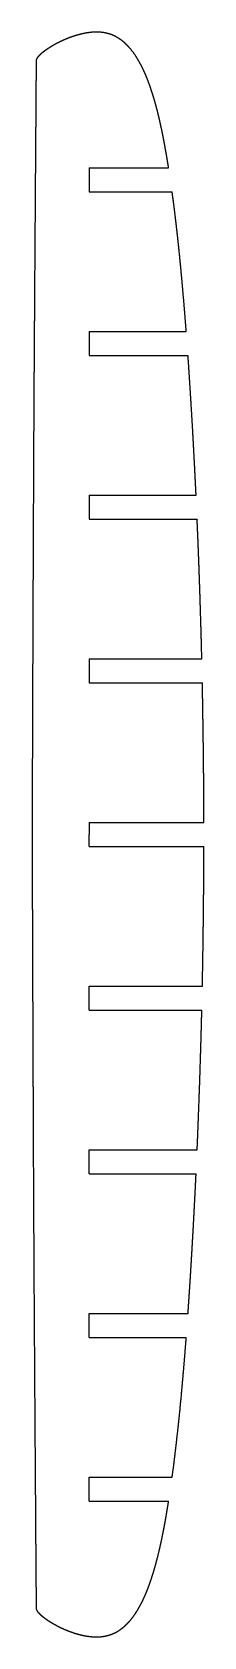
# Model space of a CAD drawing. Header units: metres. Extents: x 45 to 72, y -127 to 127.
import ezdxf

# ---------------------------------------------------------------- set-up
doc = ezdxf.new("R2010")
doc.units = ezdxf.units.M

msp = doc.modelspace()

# ---------------------------------------------------------------- linework, layer by layer
for p, q in [((53.91, 105.9, 119), (66.54, 105.9, 119)), ((53.91, 102.1, 119), (67.1, 102.1, 119)), ((53.91, 79.9, 119), (69.34, 79.9, 119)), ((53.91, 76.1, 119), (69.61, 76.1, 119)), ((53.91, 53.9, 119), (70.9, 53.9, 119)), ((53.91, 50.1, 119), (71.07, 50.1, 119)), ((53.91, 27.9, 119), (71.81, 27.9, 119)), ((53.91, 24.1, 119), (71.9, 24.1, 119)), ((53.91, 1.9, 119), (72.14, 1.9, 119)), ((53.91, -1.9, 119), (72.14, -1.9, 119)), ((53.91, -24.1, 119), (71.9, -24.1, 119)), ((53.91, -27.9, 119), (71.81, -27.9, 119)), ((53.91, -50.1, 119), (71.07, -50.1, 119)), ((53.91, -53.9, 119), (70.9, -53.9, 119)), ((53.91, -76.1, 119), (69.62, -76.1, 119)), ((53.91, -79.9, 119), (69.34, -79.9, 119)), ((53.91, -102.1, 119), (67.1, -102.1, 119)), ((53.91, -105.9, 119), (66.54, -105.9, 119))]:
    msp.add_line(p, q)
for points, knots in [([(66.54, 105.9, 119), (66.48, 106.26, 119), (66.42, 106.62, 119), (66.37, 106.98, 119), (66.31, 107.33, 119), (66.25, 107.69, 119), (66.18, 108.05, 119), (66.12, 108.41, 119), (65.95, 109.35, 119), (65.85, 109.94, 119), (65.74, 110.52, 119), (65.62, 111.1, 119), (65.5, 111.69, 119), (65.38, 112.27, 119), (65.25, 112.85, 119), (65.05, 113.72, 119), (64.99, 114, 119), (64.92, 114.28, 119), (64.85, 114.56, 119), (64.78, 114.83, 119), (64.72, 115.1, 119), (64.65, 115.36, 119), (64.51, 115.88, 119), (64.44, 116.14, 119), (64.37, 116.39, 119), (64.3, 116.63, 119), (64.23, 116.88, 119), (64.16, 117.12, 119), (64.08, 117.35, 119), (63.76, 118.4, 119), (63.48, 119.2, 119), (63.19, 120, 119), (62.87, 120.79, 119), (62.52, 121.57, 119), (62.14, 122.33, 119), (61.72, 123.07, 119), (61.01, 124.13, 119), (60.76, 124.47, 119), (60.5, 124.81, 119), (60.23, 125.13, 119), (59.94, 125.44, 119), (59.63, 125.73, 119), (59.3, 126, 119), (58.78, 126.38, 119), (58.59, 126.5, 119), (58.4, 126.62, 119), (58.21, 126.73, 119), (58.01, 126.83, 119), (57.81, 126.93, 119), (57.6, 127.01, 119), (57.17, 127.18, 119), (56.93, 127.25, 119), (56.7, 127.31, 119), (56.46, 127.36, 119), (56.22, 127.4, 119), (55.98, 127.44, 119), (55.74, 127.46, 119), (55.31, 127.48, 119), (55.12, 127.49, 119), (54.93, 127.49, 119), (54.73, 127.48, 119), (54.54, 127.47, 119), (54.35, 127.46, 119), (54.16, 127.44, 119), (53.83, 127.39, 119), (53.68, 127.37, 119), (53.54, 127.35, 119), (53.4, 127.33, 119), (53.25, 127.3, 119), (53.11, 127.27, 119), (52.97, 127.24, 119), (52.38, 127.11, 119), (51.94, 127, 119), (51.5, 126.86, 119), (51.07, 126.72, 119), (50.64, 126.56, 119), (50.22, 126.38, 119), (49.8, 126.2, 119), (49.15, 125.88, 119), (48.91, 125.76, 119), (48.67, 125.64, 119), (48.43, 125.51, 119), (48.2, 125.38, 119), (47.97, 125.24, 119), (47.74, 125.1, 119), (47.42, 124.89, 119), (47.32, 124.83, 119), (47.22, 124.76, 119), (47.12, 124.69, 119), (47.03, 124.63, 119), (46.93, 124.56, 119), (46.83, 124.49, 119), (46.66, 124.35, 119), (46.58, 124.29, 119), (46.5, 124.23, 119), (46.43, 124.17, 119), (46.35, 124.1, 119), (46.27, 124.04, 119), (46.2, 123.97, 119), (46.07, 123.85, 119), (46.01, 123.8, 119), (45.96, 123.74, 119), (45.9, 123.69, 119), (45.85, 123.63, 119), (45.8, 123.57, 119), (45.75, 123.51, 119), (45.68, 123.42, 119), (45.66, 123.4, 119), (45.64, 123.37, 119), (45.62, 123.34, 119), (45.61, 123.32, 119), (45.59, 123.29, 119), (45.58, 123.27, 119), (45.55, 123.22, 119), (45.54, 123.2, 119), (45.53, 123.17, 119), (45.52, 123.15, 119), (45.51, 123.13, 119), (45.5, 123.11, 119), (45.49, 123.08, 119), (45.49, 123.06, 119)], [0, 0, 0, 0, 0, 0, 0, 0, 0, 0.067431, 0.067431, 0.067431, 0.067431, 0.067431, 0.067431, 0.067431, 0.178071, 0.178071, 0.178071, 0.178071, 0.178071, 0.178071, 0.178071, 0.232809, 0.232809, 0.232809, 0.232809, 0.232809, 0.232809, 0.232809, 0.287547, 0.287547, 0.287547, 0.287547, 0.287547, 0.287547, 0.287547, 0.479483, 0.479483, 0.479483, 0.479483, 0.479483, 0.479483, 0.479483, 0.575022, 0.575022, 0.575022, 0.575022, 0.575022, 0.575022, 0.575022, 0.625476, 0.625476, 0.625476, 0.625476, 0.625476, 0.625476, 0.625476, 0.680195, 0.680195, 0.680195, 0.680195, 0.680195, 0.680195, 0.680195, 0.723555, 0.723555, 0.723555, 0.723555, 0.723555, 0.723555, 0.723555, 0.7563, 0.7563, 0.7563, 0.7563, 0.7563, 0.7563, 0.7563, 0.858372, 0.858372, 0.858372, 0.858372, 0.858372, 0.858372, 0.858372, 0.918314, 0.918314, 0.918314, 0.918314, 0.918314, 0.918314, 0.918314, 0.944946, 0.944946, 0.944946, 0.944946, 0.944946, 0.944946, 0.944946, 0.967396, 0.967396, 0.967396, 0.967396, 0.967396, 0.967396, 0.967396, 0.984924, 0.984924, 0.984924, 0.984924, 0.984924, 0.984924, 0.984924, 0.992929, 0.992929, 0.992929, 0.992929, 0.992929, 0.992929, 0.992929, 1, 1, 1, 1, 1, 1, 1, 1, 1]), ([(45.49, 123.06, 119), (45.49, 123.06, 119), (45.49, 123.06, 119), (45.49, 123.06, 119), (45.49, 123.06, 119), (45.49, 123.06, 119), (45.49, 123.06, 119), (45.49, 123.06, 119), (45.49, 123.06, 119), (45.49, 123.05, 119), (45.49, 123.05, 119), (45.49, 123.04, 119), (45.49, 123.02, 119), (45.49, 123.01, 119), (45.49, 122.99, 119), (45.49, 122.95, 119), (45.49, 122.94, 119), (45.49, 122.92, 119), (45.49, 122.9, 119), (45.49, 122.88, 119), (45.49, 122.85, 119), (45.49, 122.83, 119), (45.49, 122.76, 119), (45.49, 122.73, 119), (45.49, 122.69, 119), (45.49, 122.65, 119), (45.49, 122.6, 119), (45.49, 122.55, 119), (45.49, 122.5, 119), (45.48, 122.36, 119), (45.48, 122.27, 119), (45.48, 122.19, 119), (45.48, 122.1, 119), (45.48, 122.01, 119), (45.48, 121.93, 119), (45.48, 121.84, 119), (45.48, 121.61, 119), (45.48, 121.46, 119), (45.48, 121.31, 119), (45.48, 121.17, 119), (45.47, 121.02, 119), (45.47, 120.87, 119), (45.47, 120.72, 119), (45.47, 120.27, 119), (45.47, 119.97, 119), (45.46, 119.66, 119), (45.46, 119.35, 119), (45.46, 119.05, 119), (45.46, 118.74, 119), (45.46, 118.44, 119), (45.45, 117.53, 119), (45.44, 116.93, 119), (45.44, 116.32, 119), (45.44, 115.72, 119), (45.43, 115.12, 119), (45.43, 114.52, 119), (45.42, 113.91, 119), (45.42, 112.92, 119), (45.41, 112.53, 119), (45.41, 112.13, 119), (45.41, 111.74, 119), (45.4, 111.35, 119), (45.4, 110.96, 119), (45.4, 110.57, 119), (45.39, 109.75, 119), (45.39, 109.32, 119), (45.39, 108.87, 119), (45.38, 108.42, 119), (45.38, 107.96, 119), (45.38, 107.49, 119), (45.37, 107.01, 119), (45.36, 104.98, 119), (45.35, 103.45, 119), (45.34, 101.91, 119), (45.33, 100.37, 119), (45.32, 98.83, 119), (45.31, 97.3, 119), (45.29, 95.76, 119), (45.27, 91.91, 119), (45.25, 89.59, 119), (45.24, 87.28, 119), (45.22, 84.97, 119), (45.21, 82.66, 119), (45.19, 80.34, 119), (45.18, 78.03, 119), (45.15, 73.95, 119), (45.14, 72.18, 119), (45.13, 70.41, 119), (45.12, 68.64, 119), (45.11, 66.87, 119), (45.1, 65.11, 119), (45.09, 63.34, 119), (45.07, 58.02, 119), (45.05, 54.47, 119), (45.03, 50.92, 119), (45.02, 47.37, 119), (45, 43.82, 119), (44.99, 40.27, 119), (44.97, 36.72, 119), (44.95, 31.39, 119), (44.94, 29.61, 119), (44.94, 27.83, 119), (44.93, 26.06, 119), (44.93, 24.28, 119), (44.92, 22.5, 119), (44.91, 20.73, 119), (44.9, 17.96, 119), (44.9, 16.97, 119), (44.9, 15.98, 119), (44.89, 14.99, 119), (44.89, 14, 119), (44.89, 13.01, 119), (44.88, 12.02, 119), (44.88, 10.65, 119), (44.88, 10.27, 119), (44.88, 9.9, 119), (44.88, 9.54, 119), (44.87, 9.2, 119), (44.87, 8.86, 119), (44.87, 8.53, 119), (44.87, 7.91, 119), (44.87, 7.6, 119), (44.87, 7.29, 119), (44.87, 6.98, 119), (44.87, 6.68, 119), (44.87, 6.37, 119), (44.86, 6.06, 119), (44.86, 5.4, 119), (44.86, 5.04, 119), (44.86, 4.68, 119), (44.86, 4.33, 119), (44.86, 3.97, 119), (44.86, 3.62, 119), (44.86, 3.26, 119), (44.85, 2.72, 119), (44.85, 2.54, 119), (44.85, 2.36, 119), (44.85, 2.18, 119), (44.85, 1.99, 119), (44.85, 1.81, 119), (44.85, 1.63, 119), (44.85, 1.35, 119), (44.85, 1.25, 119), (44.85, 1.16, 119), (44.85, 1.08, 119), (44.85, 1, 119), (44.85, 0.92, 119), (44.85, 0.85, 119), (44.85, 0.73, 119), (44.85, 0.67, 119), (44.85, 0.62, 119), (44.85, 0.56, 119), (44.85, 0.5, 119), (44.85, 0.45, 119), (44.85, 0.39, 119), (44.85, 0.3, 119), (44.85, 0.27, 119), (44.85, 0.23, 119), (44.85, 0.21, 119), (44.85, 0.18, 119), (44.85, 0.16, 119), (44.84, 0.14, 119), (44.84, 0.1, 119), (44.84, 0.09, 119), (44.84, 0.07, 119), (44.84, 0.06, 119), (44.84, 0.05, 119), (44.84, 0.03, 119), (44.84, 0.03, 119), (44.84, 0.01, 119), (44.84, 0.01, 119), (44.84, 0.01, 119), (44.84, 0, 119), (44.84, 0, 119), (44.84, 0, 119), (44.84, 0, 119), (44.84, 0, 119), (44.84, 0, 119), (44.84, 0, 119), (44.84, 0, 119), (44.84, 0, 119), (44.84, 0, 119), (44.84, 0, 119), (44.84, -0.01, 119), (44.84, -0.01, 119), (44.84, -0.02, 119), (44.84, -0.03, 119), (44.84, -0.04, 119), (44.84, -0.05, 119), (44.84, -0.06, 119), (44.84, -0.09, 119), (44.84, -0.12, 119), (44.84, -0.15, 119), (44.85, -0.17, 119), (44.85, -0.2, 119), (44.85, -0.23, 119), (44.85, -0.26, 119), (44.85, -0.32, 119), (44.85, -0.36, 119), (44.85, -0.4, 119), (44.85, -0.44, 119), (44.85, -0.49, 119), (44.85, -0.54, 119), (44.85, -0.59, 119), (44.85, -0.71, 119), (44.85, -0.77, 119), (44.85, -0.84, 119), (44.85, -0.91, 119), (44.85, -0.99, 119), (44.85, -1.07, 119), (44.85, -1.16, 119), (44.85, -1.4, 119), (44.85, -1.55, 119), (44.85, -1.71, 119), (44.85, -1.86, 119), (44.85, -2.02, 119), (44.85, -2.17, 119), (44.85, -2.33, 119), (44.85, -2.79, 119), (44.85, -3.09, 119), (44.86, -3.4, 119), (44.86, -3.7, 119), (44.86, -4.01, 119), (44.86, -4.32, 119), (44.86, -4.62, 119), (44.86, -5.53, 119), (44.86, -6.13, 119), (44.87, -6.73, 119), (44.87, -7.34, 119), (44.87, -7.94, 119), (44.87, -8.54, 119), (44.87, -9.15, 119), (44.88, -10.14, 119), (44.88, -10.53, 119), (44.88, -10.92, 119), (44.88, -11.31, 119), (44.88, -11.71, 119), (44.88, -12.1, 119), (44.89, -12.49, 119), (44.89, -13.31, 119), (44.89, -13.74, 119), (44.89, -14.18, 119), (44.89, -14.64, 119), (44.89, -15.1, 119), (44.9, -15.57, 119), (44.9, -16.05, 119), (44.9, -18.07, 119), (44.91, -19.61, 119), (44.91, -21.15, 119), (44.92, -22.68, 119), (44.93, -24.22, 119), (44.93, -25.76, 119), (44.94, -27.3, 119), (44.95, -31.15, 119), (44.96, -33.46, 119), (44.97, -35.77, 119), (44.98, -38.08, 119), (44.99, -40.4, 119), (45, -42.71, 119), (45.01, -45.02, 119), (45.02, -49.1, 119), (45.03, -50.87, 119), (45.04, -52.64, 119), (45.05, -54.41, 119), (45.06, -56.18, 119), (45.07, -57.94, 119), (45.08, -59.71, 119), (45.1, -65.03, 119), (45.12, -68.58, 119), (45.14, -72.13, 119), (45.16, -75.68, 119), (45.19, -79.23, 119), (45.21, -82.79, 119), (45.23, -86.34, 119), (45.27, -91.66, 119), (45.28, -93.44, 119), (45.29, -95.22, 119), (45.3, -97, 119), (45.32, -98.77, 119), (45.33, -100.55, 119), (45.34, -102.33, 119), (45.36, -105.1, 119), (45.37, -106.09, 119), (45.37, -107.08, 119), (45.38, -108.07, 119), (45.39, -109.06, 119), (45.4, -110.04, 119), (45.4, -111.03, 119), (45.41, -112.41, 119), (45.41, -112.79, 119), (45.42, -113.16, 119), (45.42, -113.51, 119), (45.42, -113.86, 119), (45.43, -114.2, 119), (45.43, -114.53, 119), (45.43, -115.15, 119), (45.43, -115.46, 119), (45.44, -115.77, 119), (45.44, -116.08, 119), (45.44, -116.38, 119), (45.44, -116.69, 119), (45.45, -117, 119), (45.45, -117.66, 119), (45.45, -118.02, 119), (45.46, -118.38, 119), (45.46, -118.73, 119), (45.46, -119.09, 119), (45.46, -119.44, 119), (45.47, -119.8, 119), (45.47, -120.34, 119), (45.47, -120.52, 119), (45.47, -120.7, 119), (45.47, -120.88, 119), (45.47, -121.07, 119), (45.48, -121.25, 119), (45.48, -121.43, 119), (45.48, -121.71, 119), (45.48, -121.81, 119), (45.48, -121.9, 119), (45.48, -121.98, 119), (45.48, -122.06, 119), (45.48, -122.14, 119), (45.48, -122.21, 119), (45.48, -122.33, 119), (45.48, -122.39, 119), (45.48, -122.44, 119), (45.49, -122.5, 119), (45.49, -122.56, 119), (45.49, -122.61, 119), (45.49, -122.67, 119), (45.49, -122.76, 119), (45.49, -122.79, 119), (45.49, -122.83, 119), (45.49, -122.85, 119), (45.49, -122.88, 119), (45.49, -122.9, 119), (45.49, -122.92, 119), (45.49, -122.96, 119), (45.49, -122.97, 119), (45.49, -122.99, 119), (45.49, -123, 119), (45.49, -123.01, 119), (45.49, -123.02, 119), (45.49, -123.03, 119), (45.49, -123.04, 119), (45.49, -123.05, 119), (45.49, -123.05, 119), (45.49, -123.05, 119), (45.49, -123.05, 119), (45.49, -123.05, 119), (45.49, -123.06, 119), (45.49, -123.06, 119), (45.49, -123.06, 119), (45.49, -123.06, 119), (45.49, -123.06, 119), (45.49, -123.06, 119), (45.49, -123.06, 119), (45.49, -123.06, 119), (45.49, -123.06, 119)], [0, 0, 0, 0, 0, 0, 0, 0, 0, 0.000873, 0.000873, 0.000873, 0.000873, 0.000873, 0.000873, 0.000873, 0.003017, 0.003017, 0.003017, 0.003017, 0.003017, 0.003017, 0.003017, 0.00469, 0.00469, 0.00469, 0.00469, 0.00469, 0.00469, 0.00469, 0.006516, 0.006516, 0.006516, 0.006516, 0.006516, 0.006516, 0.006516, 0.009289, 0.009289, 0.009289, 0.009289, 0.009289, 0.009289, 0.009289, 0.013957, 0.013957, 0.013957, 0.013957, 0.013957, 0.013957, 0.013957, 0.023635, 0.023635, 0.023635, 0.023635, 0.023635, 0.023635, 0.023635, 0.042692, 0.042692, 0.042692, 0.042692, 0.042692, 0.042692, 0.042692, 0.055072, 0.055072, 0.055072, 0.055072, 0.055072, 0.055072, 0.055072, 0.068518, 0.068518, 0.068518, 0.068518, 0.068518, 0.068518, 0.068518, 0.110939, 0.110939, 0.110939, 0.110939, 0.110939, 0.110939, 0.110939, 0.174752, 0.174752, 0.174752, 0.174752, 0.174752, 0.174752, 0.174752, 0.223533, 0.223533, 0.223533, 0.223533, 0.223533, 0.223533, 0.223533, 0.321484, 0.321484, 0.321484, 0.321484, 0.321484, 0.321484, 0.321484, 0.37051, 0.37051, 0.37051, 0.37051, 0.37051, 0.37051, 0.37051, 0.397816, 0.397816, 0.397816, 0.397816, 0.397816, 0.397816, 0.397816, 0.408503, 0.408503, 0.408503, 0.408503, 0.408503, 0.408503, 0.408503, 0.418833, 0.418833, 0.418833, 0.418833, 0.418833, 0.418833, 0.418833, 0.430792, 0.430792, 0.430792, 0.430792, 0.430792, 0.430792, 0.430792, 0.436925, 0.436925, 0.436925, 0.436925, 0.436925, 0.436925, 0.436925, 0.440306, 0.440306, 0.440306, 0.440306, 0.440306, 0.440306, 0.440306, 0.443177, 0.443177, 0.443177, 0.443177, 0.443177, 0.443177, 0.443177, 0.445167, 0.445167, 0.445167, 0.445167, 0.445167, 0.445167, 0.445167, 0.446794, 0.446794, 0.446794, 0.446794, 0.446794, 0.446794, 0.446794, 0.447969, 0.447969, 0.447969, 0.447969, 0.447969, 0.447969, 0.447969, 0.449247, 0.449247, 0.449247, 0.449247, 0.449247, 0.449247, 0.449247, 0.450873, 0.450873, 0.450873, 0.450873, 0.450873, 0.450873, 0.450873, 0.453868, 0.453868, 0.453868, 0.453868, 0.453868, 0.453868, 0.453868, 0.457406, 0.457406, 0.457406, 0.457406, 0.457406, 0.457406, 0.457406, 0.460943, 0.460943, 0.460943, 0.460943, 0.460943, 0.460943, 0.460943, 0.466965, 0.466965, 0.466965, 0.466965, 0.466965, 0.466965, 0.466965, 0.478827, 0.478827, 0.478827, 0.478827, 0.478827, 0.478827, 0.478827, 0.502184, 0.502184, 0.502184, 0.502184, 0.502184, 0.502184, 0.502184, 0.517358, 0.517358, 0.517358, 0.517358, 0.517358, 0.517358, 0.517358, 0.533838, 0.533838, 0.533838, 0.533838, 0.533838, 0.533838, 0.533838, 0.585834, 0.585834, 0.585834, 0.585834, 0.585834, 0.585834, 0.585834, 0.664055, 0.664055, 0.664055, 0.664055, 0.664055, 0.664055, 0.664055, 0.723856, 0.723856, 0.723856, 0.723856, 0.723856, 0.723856, 0.723856, 0.84395, 0.84395, 0.84395, 0.84395, 0.84395, 0.84395, 0.84395, 0.904066, 0.904066, 0.904066, 0.904066, 0.904066, 0.904066, 0.904066, 0.937549, 0.937549, 0.937549, 0.937549, 0.937549, 0.937549, 0.937549, 0.950654, 0.950654, 0.950654, 0.950654, 0.950654, 0.950654, 0.950654, 0.963321, 0.963321, 0.963321, 0.963321, 0.963321, 0.963321, 0.963321, 0.977986, 0.977986, 0.977986, 0.977986, 0.977986, 0.977986, 0.977986, 0.985506, 0.985506, 0.985506, 0.985506, 0.985506, 0.985506, 0.985506, 0.989652, 0.989652, 0.989652, 0.989652, 0.989652, 0.989652, 0.989652, 0.993173, 0.993173, 0.993173, 0.993173, 0.993173, 0.993173, 0.993173, 0.995613, 0.995613, 0.995613, 0.995613, 0.995613, 0.995613, 0.995613, 0.997608, 0.997608, 0.997608, 0.997608, 0.997608, 0.997608, 0.997608, 0.998449, 0.998449, 0.998449, 0.998449, 0.998449, 0.998449, 0.998449, 1, 1, 1, 1, 1, 1, 1, 1, 1]), ([(69.34, 79.9, 119), (69.23, 81.36, 119), (69.11, 82.82, 119), (68.99, 84.27, 119), (68.87, 85.73, 119), (68.74, 87.19, 119), (68.61, 88.65, 119), (68.47, 90.1, 119), (68.21, 92.71, 119), (68.09, 93.85, 119), (67.97, 95, 119), (67.84, 96.15, 119), (67.71, 97.3, 119), (67.57, 98.44, 119), (67.43, 99.59, 119), (67.26, 100.91, 119), (67.23, 101.08, 119), (67.21, 101.25, 119), (67.19, 101.42, 119), (67.16, 101.59, 119), (67.14, 101.76, 119), (67.12, 101.93, 119), (67.1, 102.1, 119)], [0, 0, 0, 0, 0, 0, 0, 0, 0, 0.524322, 0.524322, 0.524322, 0.524322, 0.524322, 0.524322, 0.524322, 0.938337, 0.938337, 0.938337, 0.938337, 0.938337, 0.938337, 0.938337, 1, 1, 1, 1, 1, 1, 1, 1, 1]), ([(70.9, 53.9, 119), (70.86, 54.72, 119), (70.82, 55.55, 119), (70.78, 56.37, 119), (70.74, 57.2, 119), (70.7, 58.02, 119), (70.65, 58.85, 119), (70.61, 59.67, 119), (70.54, 61, 119), (70.51, 61.5, 119), (70.49, 62, 119), (70.46, 62.5, 119), (70.43, 63, 119), (70.4, 63.5, 119), (70.38, 64, 119), (70.26, 65.95, 119), (70.18, 67.4, 119), (70.09, 68.85, 119), (70, 70.3, 119), (69.91, 71.75, 119), (69.81, 73.2, 119), (69.72, 74.65, 119), (69.61, 76.1, 119)], [0, 0, 0, 0, 0, 0, 0, 0, 0, 0.296279, 0.296279, 0.296279, 0.296279, 0.296279, 0.296279, 0.296279, 0.476456, 0.476456, 0.476456, 0.476456, 0.476456, 0.476456, 0.476456, 1, 1, 1, 1, 1, 1, 1, 1, 1]), ([(71.81, 27.9, 119), (71.75, 30.65, 119), (71.67, 33.4, 119), (71.59, 36.16, 119), (71.5, 38.91, 119), (71.41, 41.66, 119), (71.31, 44.41, 119), (71.19, 47.16, 119), (71.07, 49.94, 119), (71.07, 49.96, 119), (71.07, 49.98, 119), (71.07, 50.01, 119), (71.07, 50.03, 119), (71.07, 50.05, 119), (71.07, 50.08, 119), (71.07, 50.1, 119)], [0, 0, 0, 0, 0, 0, 0, 0, 0, 0.991563, 0.991563, 0.991563, 0.991563, 0.991563, 0.991563, 0.991563, 1, 1, 1, 1, 1, 1, 1, 1, 1]), ([(72.14, 1.9, 119), (72.14, 2.39, 119), (72.14, 2.87, 119), (72.14, 3.36, 119), (72.14, 3.85, 119), (72.13, 4.33, 119), (72.13, 4.82, 119), (72.13, 5.31, 119), (72.12, 8.08, 119), (72.1, 10.37, 119), (72.08, 12.66, 119), (72.05, 14.95, 119), (72.02, 17.23, 119), (71.98, 19.52, 119), (71.94, 21.81, 119), (71.9, 24.1, 119)], [0, 0, 0, 0, 0, 0, 0, 0, 0, 0.175277, 0.175277, 0.175277, 0.175277, 0.175277, 0.175277, 0.175277, 1, 1, 1, 1, 1, 1, 1, 1, 1]), ([(71.9, -24.1, 119), (71.94, -21.79, 119), (71.99, -19.47, 119), (72.02, -17.16, 119), (72.05, -14.84, 119), (72.08, -12.53, 119), (72.1, -10.21, 119), (72.12, -7.9, 119), (72.13, -5.12, 119), (72.13, -4.66, 119), (72.13, -4.2, 119), (72.14, -3.74, 119), (72.14, -3.28, 119), (72.14, -2.82, 119), (72.14, -2.36, 119), (72.14, -1.9, 119)], [0, 0, 0, 0, 0, 0, 0, 0, 0, 0.834173, 0.834173, 0.834173, 0.834173, 0.834173, 0.834173, 0.834173, 1, 1, 1, 1, 1, 1, 1, 1, 1]), ([(69.62, -76.1, 119), (69.68, -75.25, 119), (69.73, -74.39, 119), (69.79, -73.54, 119), (69.85, -72.69, 119), (69.9, -71.83, 119), (69.96, -70.98, 119), (70.01, -70.13, 119), (70.09, -68.84, 119), (70.12, -68.4, 119), (70.14, -67.97, 119), (70.17, -67.54, 119), (70.2, -67.1, 119), (70.22, -66.67, 119), (70.25, -66.23, 119), (70.3, -65.36, 119), (70.32, -64.92, 119), (70.35, -64.48, 119), (70.37, -64.05, 119), (70.4, -63.61, 119), (70.42, -63.17, 119), (70.45, -62.73, 119), (70.53, -61.25, 119), (70.58, -60.2, 119), (70.64, -59.15, 119), (70.69, -58.1, 119), (70.75, -57.05, 119), (70.8, -56, 119), (70.85, -54.95, 119), (70.9, -53.9, 119)], [0, 0, 0, 0, 0, 0, 0, 0, 0, 0.308972, 0.308972, 0.308972, 0.308972, 0.308972, 0.308972, 0.308972, 0.465719, 0.465719, 0.465719, 0.465719, 0.465719, 0.465719, 0.465719, 0.622807, 0.622807, 0.622807, 0.622807, 0.622807, 0.622807, 0.622807, 1, 1, 1, 1, 1, 1, 1, 1, 1]), ([(67.1, -102.1, 119), (67.11, -102.02, 119), (67.12, -101.93, 119), (67.13, -101.85, 119), (67.14, -101.77, 119), (67.15, -101.68, 119), (67.16, -101.6, 119), (67.18, -101.52, 119), (67.38, -100.03, 119), (67.55, -98.62, 119), (67.72, -97.2, 119), (67.88, -95.79, 119), (68.04, -94.38, 119), (68.19, -92.97, 119), (68.33, -91.55, 119), (68.59, -88.86, 119), (68.7, -87.58, 119), (68.82, -86.3, 119), (68.93, -85.02, 119), (69.04, -83.74, 119), (69.14, -82.46, 119), (69.24, -81.18, 119), (69.34, -79.9, 119)], [0, 0, 0, 0, 0, 0, 0, 0, 0, 0.030072, 0.030072, 0.030072, 0.030072, 0.030072, 0.030072, 0.030072, 0.539656, 0.539656, 0.539656, 0.539656, 0.539656, 0.539656, 0.539656, 1, 1, 1, 1, 1, 1, 1, 1, 1]), ([(45.49, -123.06, 119), (45.5, -123.1, 119), (45.52, -123.15, 119), (45.54, -123.19, 119), (45.56, -123.23, 119), (45.58, -123.28, 119), (45.61, -123.32, 119), (45.63, -123.36, 119), (45.71, -123.47, 119), (45.77, -123.53, 119), (45.82, -123.6, 119), (45.88, -123.66, 119), (45.94, -123.73, 119), (46.01, -123.79, 119), (46.07, -123.85, 119), (46.26, -124.03, 119), (46.39, -124.14, 119), (46.52, -124.25, 119), (46.66, -124.35, 119), (46.79, -124.46, 119), (46.93, -124.56, 119), (47.07, -124.66, 119), (47.39, -124.88, 119), (47.57, -124.99, 119), (47.75, -125.11, 119), (47.93, -125.22, 119), (48.12, -125.33, 119), (48.31, -125.44, 119), (48.49, -125.54, 119), (49.01, -125.82, 119), (49.35, -125.99, 119), (49.69, -126.15, 119), (50.03, -126.3, 119), (50.37, -126.45, 119), (50.72, -126.58, 119), (51.08, -126.71, 119), (51.62, -126.89, 119), (51.8, -126.95, 119), (51.99, -127, 119), (52.18, -127.06, 119), (52.37, -127.11, 119), (52.56, -127.15, 119), (52.75, -127.2, 119), (53.03, -127.26, 119), (53.13, -127.28, 119), (53.23, -127.3, 119), (53.32, -127.31, 119), (53.42, -127.33, 119), (53.51, -127.35, 119), (53.61, -127.36, 119), (53.81, -127.39, 119), (53.92, -127.41, 119), (54.03, -127.42, 119), (54.14, -127.43, 119), (54.24, -127.44, 119), (54.35, -127.45, 119), (54.46, -127.46, 119), (54.93, -127.49, 119), (55.29, -127.5, 119), (55.65, -127.48, 119), (56.01, -127.45, 119), (56.37, -127.39, 119), (56.73, -127.31, 119), (57.07, -127.21, 119), (57.72, -126.97, 119), (58.02, -126.84, 119), (58.31, -126.69, 119), (58.59, -126.52, 119), (58.86, -126.34, 119), (59.12, -126.15, 119), (59.37, -125.94, 119), (59.79, -125.55, 119), (59.97, -125.38, 119), (60.14, -125.2, 119), (60.31, -125.02, 119), (60.47, -124.83, 119), (60.63, -124.64, 119), (60.78, -124.44, 119), (61.2, -123.87, 119), (61.46, -123.48, 119), (61.7, -123.09, 119), (61.93, -122.68, 119), (62.15, -122.27, 119), (62.35, -121.86, 119), (62.55, -121.44, 119), (62.92, -120.62, 119), (63.08, -120.22, 119), (63.24, -119.82, 119), (63.4, -119.41, 119), (63.55, -119, 119), (63.69, -118.59, 119), (63.82, -118.18, 119), (64.03, -117.54, 119), (64.1, -117.3, 119), (64.17, -117.07, 119), (64.24, -116.83, 119), (64.32, -116.58, 119), (64.39, -116.33, 119), (64.46, -116.08, 119), (64.6, -115.54, 119), (64.68, -115.24, 119), (64.76, -114.94, 119), (64.83, -114.64, 119), (64.91, -114.33, 119), (64.99, -114.02, 119), (65.06, -113.7, 119), (65.29, -112.71, 119), (65.43, -112.04, 119), (65.57, -111.37, 119), (65.7, -110.7, 119), (65.83, -110.03, 119), (65.96, -109.36, 119), (66.08, -108.69, 119), (66.24, -107.75, 119), (66.28, -107.49, 119), (66.33, -107.22, 119), (66.37, -106.96, 119), (66.41, -106.69, 119), (66.46, -106.43, 119), (66.5, -106.16, 119), (66.54, -105.9, 119)], [0, 0, 0, 0, 0, 0, 0, 0, 0, 0.0015934, 0.0015934, 0.0015934, 0.0015934, 0.0015934, 0.0015934, 0.0015934, 0.0044871, 0.0044871, 0.0044871, 0.0044871, 0.0044871, 0.0044871, 0.0044871, 0.0100996, 0.0100996, 0.0100996, 0.0100996, 0.0100996, 0.0100996, 0.0100996, 0.0171039, 0.0171039, 0.0171039, 0.0171039, 0.0171039, 0.0171039, 0.0171039, 0.0293192, 0.0293192, 0.0293192, 0.0293192, 0.0293192, 0.0293192, 0.0293192, 0.0356816, 0.0356816, 0.0356816, 0.0356816, 0.0356816, 0.0356816, 0.0356816, 0.0388608, 0.0388608, 0.0388608, 0.0388608, 0.0388608, 0.0388608, 0.0388608, 0.0424376, 0.0424376, 0.0424376, 0.0424376, 0.0424376, 0.0424376, 0.0424376, 0.0544175, 0.0544175, 0.0544175, 0.0544175, 0.0544175, 0.0544175, 0.0544175, 0.0651913, 0.0651913, 0.0651913, 0.0651913, 0.0651913, 0.0651913, 0.0651913, 0.073388, 0.073388, 0.073388, 0.073388, 0.073388, 0.073388, 0.073388, 0.0887018, 0.0887018, 0.0887018, 0.0887018, 0.0887018, 0.0887018, 0.0887018, 0.1030334, 0.1030334, 0.1030334, 0.1030334, 0.1030334, 0.1030334, 0.1030334, 0.1109736, 0.1109736, 0.1109736, 0.1109736, 0.1109736, 0.1109736, 0.1109736, 0.1199061, 0.1199061, 0.1199061, 0.1199061, 0.1199061, 0.1199061, 0.1199061, 0.1382574, 0.1382574, 0.1382574, 0.1382574, 0.1382574, 0.1382574, 0.1382574, 0.1454672, 0.1454672, 0.1454672, 0.1454672, 0.1454672, 0.1454672, 0.1454672, 0.1454672, 0.1454672])]:
    msp.add_open_spline(points, degree=8, knots=knots)
for points, degree in [([(53.91, 105.9, 119), (53.91, 102.1, 119)], 1), ([(53.91, 79.9, 119), (53.91, 76.1, 119)], 1), ([(53.91, 53.9, 119), (53.91, 50.1, 119)], 1), ([(53.91, 27.9, 119), (53.91, 24.1, 119)], 1), ([(53.91, 1.9, 119), (53.91, 0, 119)], 1), ([(53.91, -1.9, 119), (53.91, 0, 119)], 1), ([(53.91, -27.9, 119), (53.91, -24.1, 119)], 1), ([(71.07, -50.1, 119), (71.19, -47.33, 119), (71.3, -44.55, 119), (71.4, -41.78, 119), (71.5, -39, 119), (71.59, -36.23, 119), (71.67, -33.45, 119), (71.75, -30.68, 119), (71.81, -27.9, 119)], 8), ([(53.91, -53.9, 119), (53.91, -50.1, 119)], 1), ([(53.91, -79.9, 119), (53.91, -76.1, 119)], 1), ([(53.91, -105.9, 119), (53.91, -102.1, 119)], 1)]:
    msp.add_open_spline(points, degree=degree)

doc.saveas('drawing.dxf')
